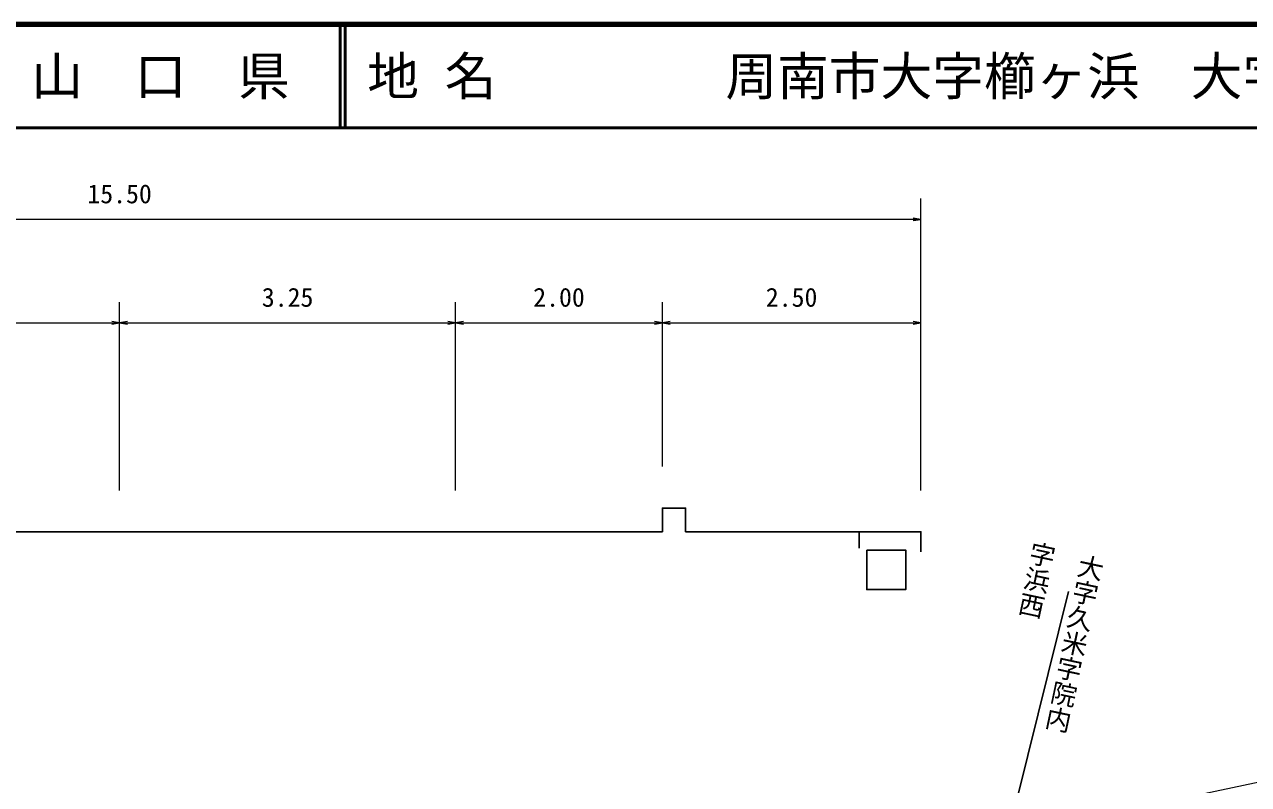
# Model space of a CAD drawing. Units: millimetres at full size, sheet at 1:1000, with parts at other scales. Extents: x 40000 to 193597266, y 20000 to 106988046.
# Drawn here: x 337224 to 455617, y 306534 to 380000 of the extents above; entities that cross this region are included whole.
import ezdxf
from ezdxf.enums import TextEntityAlignment as Align

# ---------------------------------------------------------------- set-up
doc = ezdxf.new("R2010")
doc.units = ezdxf.units.MM
doc.header["$LTSCALE"] = 1000
for name, color, linetype, lineweight in [('M-BGD', 7, 'Continuous', 25), ('M-BMK-ROW', 30, 'Continuous', 25), ('M-STR-HTXT', 7, 'Continuous', 13), ('M-TTL', 2, 'Continuous', 140), ('M-TTL-LINE', 7, 'Continuous', 50)]:
    doc.layers.add(name, color=color, linetype=linetype, lineweight=lineweight)
doc.layers.add('M-BMK-HTXT', color=7, linetype='Continuous')
doc.layers.add('M-TTL-TXT', color=7, linetype='Continuous')
doc.styles.add('@ＭＳ ゴシック', font='')
doc.styles.add('ＭＳ ゴシック', font='')
doc.styles.get('@ＭＳ ゴシック').set_extended_font_data('@MS Gothic')
doc.styles.get('ＭＳ ゴシック').set_extended_font_data('MS Gothic')

# ---------------------------------------------------------------- blocks, each defined once
blk = doc.blocks.new('open_arrow')
at = {"color": 0, "linetype": 'Continuous', "lineweight": -2}
blk.add_lwpolyline([(7.5, 1.25), (0, 0), (7.5, -1.25)], dxfattribs=at)

msp = doc.modelspace()

# ---------------------------------------------------------------- linework, layer by layer
at = {"layer": 'M-BGD'}
msp.add_line((417945, 330966), (417945, 329376), dxfattribs=at)
for points in [[(398924, 330966), (398924, 333259), (401165, 333259), (401165, 330966)], [(293924, 330966), (313924, 330966), (346424, 330966), (378924, 330966), (398924, 330966)], [(401165, 330966), (423924, 330966), (423924, 329029)]]:
    msp.add_lwpolyline(points, dxfattribs=at)
msp.add_lwpolyline([(418684, 329192), (418684, 325370), (422464, 325370), (422464, 329192)], close=True, dxfattribs=at)
at = {"layer": 'M-BMK-ROW'}
msp.add_lwpolyline([(430468, 293991), (431167, 296763), (433289, 305444), (438209, 325191)], dxfattribs=at)
at = {"layer": 'M-STR-HTXT'}
for p, q in [((423924, 334966), (423924, 363165)), ((423924, 361165), (268924, 361165)), ((346424, 334966), (346424, 353165)), ((378924, 334966), (378924, 353165)), ((398924, 337259), (398924, 353165)), ((313924, 351165), (346424, 351165)), ((346424, 351165), (378924, 351165)), ((378924, 351165), (398924, 351165)), ((398924, 351165), (423924, 351165))]:
    msp.add_line(p, q, dxfattribs=at)
msp.add_lwpolyline([(538532, 334943), (526763, 328720), (514761, 322415), (507999, 319056), (502680, 317011), (497663, 315553), (492827, 314597), (476384, 311031), (458927, 307253), (437189, 302628), (426433, 300385)], dxfattribs=at)
at = {"layer": 'M-TTL'}
msp.add_line((680000, 380000), (40000, 380000), dxfattribs=at)
at = {"layer": 'M-TTL-LINE'}
for p, q in [((367750, 380000), (367750, 370000)), ((368250, 380000), (368250, 370000)), ((40000, 370000), (680000, 370000))]:
    msp.add_line(p, q, dxfattribs=at)

# ---------------------------------------------------------------- block references
at = {"layer": 'M-STR-HTXT', "xscale": 100, "yscale": 100, "rotation": 180}
for p in [(423924, 361165), (346424, 351165), (378924, 351165), (398924, 351165), (423924, 351165)]:
    msp.add_blockref('open_arrow', p, dxfattribs=at)
at = {"layer": 'M-STR-HTXT', "xscale": 100, "yscale": 100}
for p in [(346424, 351165), (378924, 351165), (398924, 351165)]:
    msp.add_blockref('open_arrow', p, dxfattribs=at)

# ---------------------------------------------------------------- texts
at = {"layer": 'M-BMK-HTXT', "style": '@ＭＳ ゴシック'}
for s, p in [('字浜西', (434478, 330275)), ('大字久米字院内', (439159, 329032))]:
    msp.add_text(s, height=1833, rotation=258, dxfattribs=at).set_placement(p, align=Align.BOTTOM_LEFT)
at = {"layer": 'M-STR-HTXT', "style": 'ＭＳ ゴシック'}
for s, p in [('15.50', (346424, 362165)), ('3.25', (362674, 352165)), ('2.00', (388924, 352165)), ('2.50', (411424, 352165))]:
    msp.add_text(s, height=1833, dxfattribs=at).set_placement(p, align=Align.BOTTOM_CENTER)
at = {"layer": 'M-TTL-TXT', "style": 'ＭＳ ゴシック'}
msp.add_text('山\u3000口\u3000県', height=3666, dxfattribs=at).set_placement((350375, 375000), align=Align.MIDDLE_CENTER)
for s, p in [('地 名', (370380, 375000)), ('周南市大字櫛ヶ浜\u3000大字久米', (405024, 375000))]:
    msp.add_text(s, height=3666, dxfattribs=at).set_placement(p, align=Align.MIDDLE_LEFT)

doc.saveas('drawing.dxf')
